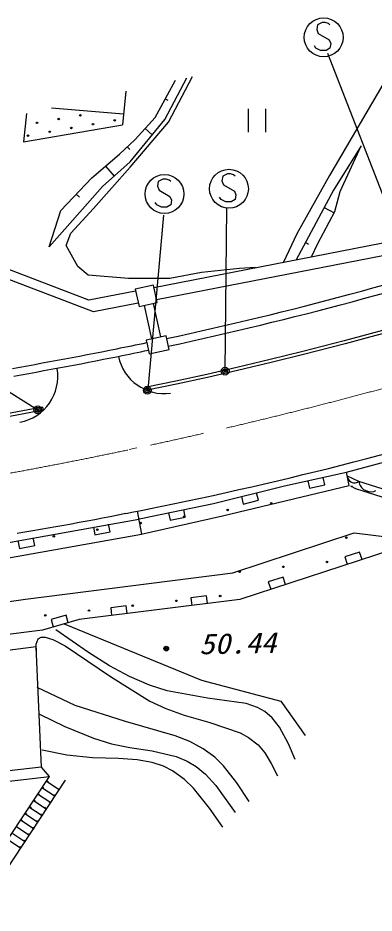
# Model space of a CAD drawing. Units: millimetres, scale not verified. Extents: x 40000 to 680000, y 20000 to 380000.
# Drawn here: x 489129 to 512036, y 256583 to 314127 of the extents above; entities that cross this region are included whole.
import ezdxf
from ezdxf.enums import TextEntityAlignment as Align

# ---------------------------------------------------------------- set-up
doc = ezdxf.new("R2010")
doc.units = ezdxf.units.MM
doc.header["$LTSCALE"] = 1000
doc.linetypes.add('CHAIN', pattern=[18.5, 12, -1.5, 3.5, -1.5])
for name, color, linetype, lineweight in [('M-BGD', 7, 'Continuous', 25), ('M-BGD-EXST', 7, 'Continuous', 25), ('M-BMK', 2, 'CHAIN', 13), ('M-STR-STRC', 7, 'Continuous', 25)]:
    doc.layers.add(name, color=color, linetype=linetype, lineweight=lineweight)
doc.styles.add('ＭＳ ゴシック', font='')
doc.styles.get('ＭＳ ゴシック').set_extended_font_data('MS Gothic')

msp = doc.modelspace()

# ---------------------------------------------------------------- linework, layer by layer
at = {"layer": 'M-BGD'}
for p, q in [((498585, 307606), (499999, 310280)), ((498822, 307433), (500361, 310360)), ((512953, 310464), (509170, 304007)), ((497960, 307730), (499258, 310115)), ((496065, 309407), (495848, 307264)), ((498609, 308923), (498766, 308838)), ((489684, 307991), (489497, 306155)), ((491300, 308350), (495918, 307956)), ((503933, 308288), (503933, 306788)), ((505073, 306788), (505073, 308288)), ((496344, 304881), (498585, 307606)), ((496353, 304536), (498822, 307433)), ((496667, 306321), (497960, 307730)), ((489497, 306155), (495848, 307264)), ((497313, 307026), (497766, 306610)), ((495665, 305360), (496667, 306321)), ((496166, 305840), (496322, 305677)), ((511213, 305894), (509434, 303063)), ((509847, 302973), (511213, 305894)), ((493873, 303848), (495665, 305360)), ((493987, 301878), (496353, 304536)), ((494574, 303290), (496344, 304881)), ((494769, 304604), (495315, 303956)), ((510323, 304479), (510376, 304446)), ((491886, 301751), (493873, 303848)), ((509170, 304007), (507065, 300244)), ((492646, 301111), (494574, 303290)), ((492880, 302799), (493085, 302605)), ((509434, 303063), (507021, 298581)), ((509517, 301684), (509847, 302973)), ((491144, 299416), (491886, 301751)), ((492532, 300295), (493987, 301878)), ((508409, 299616), (509517, 301684)), ((508830, 301943), (509472, 301597)), ((492646, 301111), (491144, 299416)), ((492228, 299506), (492532, 300295)), ((497873, 296799), (515070, 300149)), ((507065, 300244), (506201, 298421)), ((493698, 295986), (485164, 299243)), ((492994, 298137), (492228, 299506)), ((498043, 296017), (515301, 299379)), ((507624, 299702), (507827, 299593)), ((508007, 298773), (508409, 299616)), ((493998, 295229), (484965, 298677)), ((493638, 297591), (492994, 298137)), ((496237, 297385), (493638, 297591)), ((500936, 297761), (498901, 297375)), ((503388, 298018), (500936, 297761)), ((504412, 298073), (503388, 298018)), ((498901, 297375), (496237, 297385)), ((497843, 296937), (496678, 296684)), ((498085, 295825), (497843, 296937)), ((496702, 296571), (493698, 295986)), ((496678, 296684), (496920, 295571)), ((496872, 295789), (493998, 295229)), ((496920, 295571), (498085, 295825)), ((497745, 293498), (497262, 295646)), ((498331, 293625), (497848, 295773)), ((498658, 293696), (497379, 293419)), ((498852, 292801), (498658, 293696)), ((497379, 293419), (497409, 293279)), ((497412, 293265), (497572, 292525)), ((492618, 292300), (493098, 292391)), ((493098, 292391), (493577, 292483)), ((493577, 292483), (494055, 292576)), ((494055, 292576), (494533, 292670)), ((494533, 292670), (495011, 292765)), ((495011, 292765), (495489, 292861)), ((495109, 292275), (495588, 292371)), ((497572, 292525), (498852, 292801)), ((489254, 291685), (489736, 291770)), ((489736, 291770), (490217, 291857)), ((490217, 291857), (490698, 291944)), ((490698, 291944), (491178, 292032)), ((491178, 292032), (491659, 292120)), ((491659, 292120), (492139, 292210)), ((492139, 292210), (492618, 292300)), ((492231, 291718), (492711, 291809)), ((492711, 291809), (493191, 291900)), ((493191, 291900), (493671, 291993)), ((493671, 291993), (494151, 292086)), ((494151, 292086), (494630, 292180)), ((494630, 292180), (495109, 292275)), ((488772, 291600), (489254, 291685)), ((488859, 291108), (489341, 291193)), ((489341, 291193), (489824, 291278)), ((489824, 291278), (490306, 291365)), ((490306, 291365), (490787, 291452)), ((490787, 291452), (491269, 291540)), ((491269, 291540), (491750, 291629)), ((491750, 291629), (492231, 291718)), ((510265, 284924), (514690, 286120)), ((506264, 284047), (510265, 284924)), ((510443, 284060), (510265, 284924)), ((507776, 284379), (507883, 283890)), ((508860, 284104), (508753, 284593)), ((510316, 284674), (510325, 284582)), ((511050, 284324), (510316, 284674)), ((510325, 284582), (510348, 284518)), ((510348, 284518), (510385, 284447)), ((510385, 284447), (510451, 284362)), ((510451, 284362), (510530, 284306)), ((510530, 284306), (510617, 284265)), ((510896, 284256), (510960, 284278)), ((510960, 284278), (511038, 284330)), ((511050, 284324), (511088, 284165)), ((515687, 282855), (511050, 284324)), ((501714, 282921), (506264, 284047)), ((502296, 282110), (510443, 284060)), ((507883, 283890), (508860, 284104)), ((510870, 283857), (510536, 284027)), ((510617, 284265), (510711, 284238)), ((510711, 284238), (510818, 284240)), ((510818, 284240), (510896, 284256)), ((515579, 282364), (510866, 283858)), ((511088, 284165), (511143, 284060)), ((511143, 284060), (511224, 283946)), ((511224, 283946), (511359, 283815)), ((511359, 283815), (511511, 283738)), ((511511, 283738), (511671, 283687)), ((511839, 283663), (512025, 283692)), ((512025, 283692), (512157, 283738)), ((503504, 283364), (503624, 282879)), ((503624, 282879), (504594, 283119)), ((504594, 283119), (504474, 283604)), ((511671, 283687), (511839, 283663)), ((497063, 282468), (497561, 282567)), ((497660, 282077), (501714, 282921)), ((494073, 281890), (494572, 281983)), ((494572, 281983), (495070, 282078)), ((495070, 282078), (495569, 282174)), ((495565, 282184), (496063, 282281)), ((496067, 282271), (496565, 282369)), ((496565, 282369), (497063, 282468)), ((496809, 282417), (497073, 280940)), ((496897, 281925), (497161, 281977)), ((497065, 280941), (502296, 282110)), ((497161, 281977), (497660, 282077)), ((498816, 282321), (498917, 281832)), ((498917, 281832), (499896, 282034)), ((499896, 282034), (499795, 282524)), ((487204, 280167), (496901, 281900)), ((491080, 281345), (491579, 281434)), ((491579, 281434), (492078, 281523)), ((492078, 281523), (492577, 281613)), ((492577, 281613), (493076, 281704)), ((493076, 281704), (493574, 281797)), ((493574, 281797), (494073, 281890)), ((493981, 281396), (494071, 280904)), ((495055, 281083), (494965, 281574)), ((487363, 279205), (497073, 280940)), ((489081, 281009), (489580, 281094)), ((489580, 281094), (490079, 281180)), ((490079, 281180), (490578, 281267)), ((490581, 281257), (491080, 281345)), ((494071, 280904), (495055, 281083)), ((502949, 278445), (510744, 281028)), ((510744, 281028), (516258, 280369)), ((489135, 280517), (489224, 280025)), ((490208, 280204), (490119, 280696)), ((489224, 280025), (490208, 280204)), ((513250, 279964), (503400, 276752)), ((511108, 279791), (510157, 279481)), ((511263, 279316), (511108, 279791)), ((510157, 279481), (510312, 279006)), ((489619, 276755), (502949, 278445)), ((506183, 278185), (505232, 277875)), ((506338, 277710), (506183, 278185)), ((505232, 277875), (505387, 277400)), ((501251, 276984), (500259, 276859)), ((500259, 276859), (500322, 276363)), ((501314, 276488), (501251, 276984)), ((476142, 274966), (489619, 276755)), ((503400, 276752), (493072, 275447)), ((496087, 276332), (495095, 276207)), ((496150, 275836), (496087, 276332)), ((492234, 275730), (491271, 275459)), ((492369, 275249), (492234, 275730)), ((495095, 276207), (495158, 275711)), ((493072, 275447), (490704, 274780)), ((491271, 275459), (491407, 274978)), ((492114, 275177), (500944, 271546)), ((490704, 274780), (471973, 272293)), ((490296, 273709), (463132, 270165)), ((490638, 265967), (490296, 273709)), ((500944, 271546), (506029, 270206)), ((506029, 270206), (507613, 268001)), ((468708, 263453), (490635, 265989)), ((491158, 265358), (490638, 265967)), ((491159, 265347), (474942, 263432)), ((485705, 257136), (491158, 265358)), ((486538, 256583), (492200, 265120)), ((491807, 264489), (490950, 265057)), ((491237, 263667), (490387, 264230)), ((491523, 264077), (490674, 264640)), ((490907, 263286), (490111, 263814)), ((490410, 262415), (489561, 262978)), ((490680, 262836), (489838, 263395)), ((490166, 261977), (489300, 262552)), ((489873, 261571), (489000, 262150)), ((489308, 260746), (488459, 261309)), ((489572, 261171), (488735, 261726))]:
    msp.add_line(p, q, dxfattribs=at)
for points in [[(506955, 266466), (506533, 267456), (505953, 268541), (505481, 269143), (505016, 269536), (504530, 269803), (503805, 270052), (501327, 270395), (498722, 270866), (497585, 271242), (496316, 271791), (495020, 272486), (493668, 273334), (491564, 274801)], [(490324, 273392), (490301, 273878), (490440, 274214), (490627, 274310), (490880, 274315), (491366, 274176), (492172, 273768), (495089, 271794), (497606, 270212), (498652, 269724), (499827, 269304), (501480, 268841), (503425, 268166), (503956, 267875), (504579, 267392), (505008, 266891), (505425, 266208), (505823, 265405)], [(504012, 263754), (503215, 264952), (502345, 266055), (501786, 266604), (501048, 267150), (500178, 267613), (499242, 267983), (496044, 268890), (492810, 269920), (490371, 271087)], [(490521, 269360), (492141, 268582), (493991, 267825), (495149, 267474), (496328, 267232), (497755, 267003), (499313, 266639), (500025, 266348), (500592, 266008), (501186, 265517), (501860, 264784), (503104, 263044)], [(502316, 262105), (501457, 263336), (500415, 264619), (499849, 265168), (499081, 265730), (498491, 266026), (497769, 266258), (496807, 266425), (495591, 266510), (493929, 266562), (492283, 266726), (490683, 267057)]]:
    msp.add_lwpolyline(points, dxfattribs=at)
for centre, radius in [((493146, 307869), 50), ((490360, 307382), 50), ((491753, 307626), 50), ((493964, 307294), 50), ((495357, 307537), 50), ((491178, 306807), 50), ((492571, 307051), 50), ((489785, 306564), 50), ((502623, 282501), 50), ((505420, 282925), 50), ((499827, 282078), 50), ((497030, 281655), 50), ((491437, 280808), 50), ((494234, 281231), 50), ((510256, 280714), 50), ((509006, 279152), 50), ((503384, 278529), 50), ((506195, 278840), 50), ((502134, 276967), 50), ((496512, 276343), 50), ((499323, 276655), 50), ((490889, 275719), 50), ((493700, 276031), 50), ((498671, 273588), 150), ((498671, 273588), 90), ((498671, 273588), 30), ((491030, 265041), 30), ((490461, 264212), 30), ((490733, 264639), 30), ((491473, 264152), 30), ((491772, 264550), 30), ((490206, 263789), 30), ((491186, 263723), 30), ((489666, 262952), 30), ((489935, 263378), 30), ((490862, 263353), 30), ((489365, 262541), 30), ((490356, 262487), 30), ((490613, 262916), 30), ((490101, 262055), 30), ((489531, 261238), 30), ((489828, 261640), 30), ((489256, 260818), 30)]:
    msp.add_circle(centre, radius, dxfattribs=at)
for centre, radius, start, end in [((447365, 531545), 243500, 282.16895, 293.58594), ((447358, 531540), 244000, 282.16992, 293.58984), ((447427, 531570), 254000, 281.38281, 293.58496), ((447427, 531570), 243500, 281.38281, 281.84668), ((447427, 531570), 244000, 281.38281, 281.84766), ((498534, 292976), 3000, 191.63086, 277.625), ((488694, 291081), 3000, 280.67969, 9.7334), ((510239, 285024), 1073, 287.69434, 292.83984), ((510239, 285024), 1073, 287.69434, 292.83984)]:
    msp.add_arc(centre, radius, start, end, dxfattribs=at)
at = {"layer": 'M-BGD-EXST'}
for p, q in [((508395, 313677), (508345, 313377)), ((508695, 313827), (508395, 313677)), ((508895, 313827), (508695, 313827)), ((509095, 313777), (508895, 313827)), ((509195, 313677), (509095, 313777)), ((508345, 313377), (508445, 313127)), ((508445, 313127), (509145, 312727)), ((509145, 312727), (509245, 312477)), ((509245, 312477), (509195, 312177)), ((508295, 312177), (508195, 312327)), ((508595, 312027), (508295, 312177)), ((508945, 312027), (508595, 312027)), ((509195, 312177), (508945, 312027)), ((515673, 294824), (509064, 311845)), ((502301, 303944), (502251, 303644)), ((502601, 304094), (502301, 303944)), ((502801, 304094), (502601, 304094)), ((503001, 304044), (502801, 304094)), ((503101, 303944), (503001, 304044)), ((498154, 303606), (498104, 303306)), ((498104, 303306), (498204, 303056)), ((498454, 303756), (498154, 303606)), ((498654, 303756), (498454, 303756)), ((498854, 303706), (498654, 303756)), ((498954, 303606), (498854, 303706)), ((502251, 303644), (502351, 303394)), ((502351, 303394), (503051, 302994)), ((498204, 303056), (498904, 302656)), ((503051, 302994), (503151, 302744)), ((503151, 302744), (503101, 302444)), ((498054, 302106), (497954, 302256)), ((498354, 301956), (498054, 302106)), ((498954, 302106), (498704, 301956)), ((498904, 302656), (499004, 302406)), ((499004, 302406), (498954, 302106)), ((502201, 302444), (502101, 302594)), ((502501, 302294), (502201, 302444)), ((502851, 302294), (502501, 302294)), ((503101, 302444), (502851, 302294)), ((498704, 301956), (498354, 301956)), ((502456, 291419), (502556, 301933)), ((497512, 290239), (498514, 301453)), ((484297, 292742), (490404, 288938))]:
    msp.add_line(p, q, dxfattribs=at)
for centre, radius in [((508795, 312877), 1250), ((498554, 302806), 1250), ((502701, 303144), 1250), ((502456, 291419), 250), ((502456, 291419), 150), ((502456, 291419), 50), ((497448, 290195), 250), ((497448, 290195), 150), ((497448, 290195), 50), ((490404, 288938), 250), ((490404, 288938), 150), ((490404, 288938), 50)]:
    msp.add_circle(centre, radius, dxfattribs=at)
at = {"layer": 'M-BMK'}
msp.add_line((496282, 286390), (496772, 286489), dxfattribs=at)
msp.add_arc((435495, 574346), 294321, 275.96321, 292.23428, dxfattribs=at)
at = {"layer": 'M-STR-STRC'}
for p, q in [((513810, 294372), (511779, 293812)), ((513864, 294179), (511832, 293619)), ((511779, 293812), (510114, 293369)), ((511832, 293619), (510165, 293175)), ((510114, 293369), (507455, 292678)), ((510165, 293175), (507504, 292484)), ((507455, 292678), (505361, 292161)), ((507504, 292484), (505408, 291966)), ((505361, 292161), (503198, 291651)), ((505408, 291966), (503243, 291456)), ((501271, 291210), (499277, 290778)), ((503198, 291651), (501271, 291210)), ((503243, 291456), (501315, 291015)), ((499277, 290778), (497407, 290391)), ((501315, 291015), (499318, 290582)), ((497407, 290391), (497448, 290195)), ((499318, 290582), (497448, 290195)), ((490713, 289101), (487116, 288442)), ((490749, 288904), (487149, 288244)), ((490713, 289101), (490749, 288904))]:
    msp.add_line(p, q, dxfattribs=at)

# ---------------------------------------------------------------- texts
at = {"layer": 'M-BGD', "style": 'ＭＳ ゴシック', "oblique": 15, "width": 1.1}
msp.add_text('50.44 ', height=1320, rotation=1.2, dxfattribs=at).set_placement((500813, 272819), align=Align.BOTTOM_LEFT)

doc.saveas('drawing.dxf')
